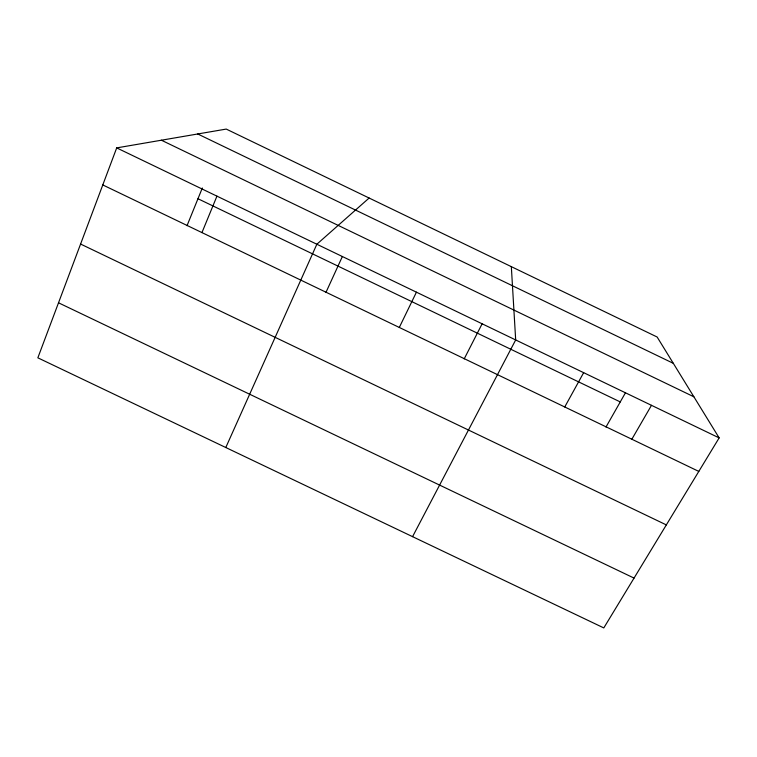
<?xml version="1.0" encoding="UTF-8"?>
<svg xmlns="http://www.w3.org/2000/svg" width="757" height="757" viewBox="0 0 757 757"><rect width="100%" height="100%" fill="white"/><g stroke="black" fill="none" stroke-linecap="round" stroke-linejoin="round"><path stroke-width="1.14" d="M116.701 147.889L37.85 357.824L603.793 627.922L719.15 437.896L657.142 337.016L226.239 129.078L116.701 147.889L719.15 437.896M187.026 225.69L202.327 187.991M201.949 232.598L216.947 196.148M225.794 447.529L316.852 244.237L369.132 198.022M325.936 292.448L342.306 256.661M399.299 327.459L416.435 292.174M464.192 358.903L482.181 323.703M412.565 536.666L515.678 339.95L511.335 266.653M564.741 406.973L583.656 372.671M605.979 427.052L625.509 392.694M631.849 439.23L651.484 405.317M80.583 244.047L666.33 524.904M58.516 302.8L634.044 578.093M197.965 198.731L620.257 401.929M102.791 184.935L698.806 471.412M197.728 133.97L673.323 363.332M161.402 140.215L693.895 396.8"/></g></svg>
